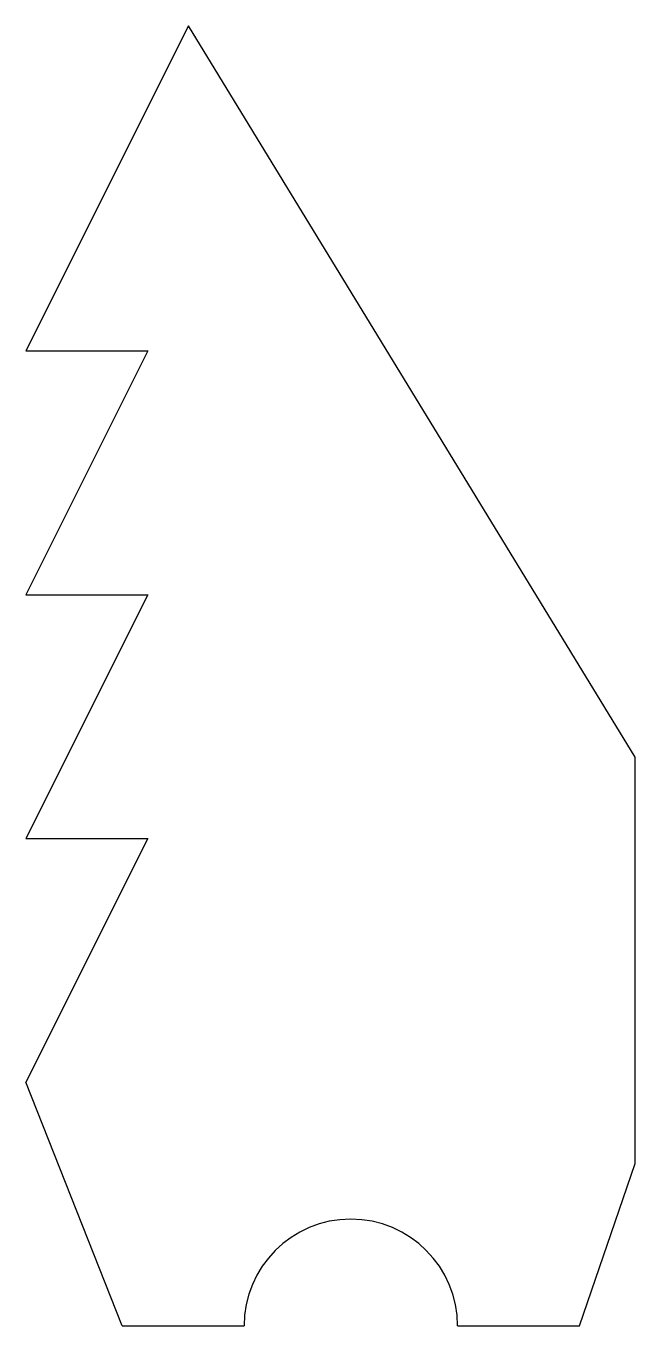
# Model space of a CAD drawing. Extents: x -95 to 0, y 711 to 914.
import ezdxf

# ---------------------------------------------------------------- set-up
doc = ezdxf.new("R2010")
doc.units = 0
doc.layers.get('0').update_dxf_attribs({"linetype": 'continuous'})

# ---------------------------------------------------------------- blocks, each defined once
blk = doc.blocks.new('SHAPE2DVIEW')
at = {"color": 0}
for p, q in [((-69.85, 914.4), (-95.25, 863.6)), ((0, 800.1), (-69.85, 914.4)), ((-95.25, 863.6), (-76.2, 863.6)), ((-76.2, 863.6), (-95.25, 825.5)), ((-95.25, 825.5), (-76.2, 825.5)), ((-76.2, 825.5), (-95.25, 787.4)), ((0, 736.6), (0, 800.1)), ((-95.25, 787.4), (-76.2, 787.4)), ((-76.2, 787.4), (-95.25, 749.3)), ((-80.2, 711.2), (-95.25, 749.3)), ((-8.7, 711.2), (0, 736.6)), ((-80.2, 711.2), (-61.15, 711.2)), ((-27.75, 711.2), (-8.7, 711.2))]:
    blk.add_line(p, q, dxfattribs=at)
blk.add_arc((-44.45, 711.2), 16.7, 0, -180, dxfattribs=at)

msp = doc.modelspace()

# ---------------------------------------------------------------- block references
at = {"color": 0}
msp.add_blockref('SHAPE2DVIEW', (0, 0), dxfattribs=at)

doc.saveas('drawing.dxf')
